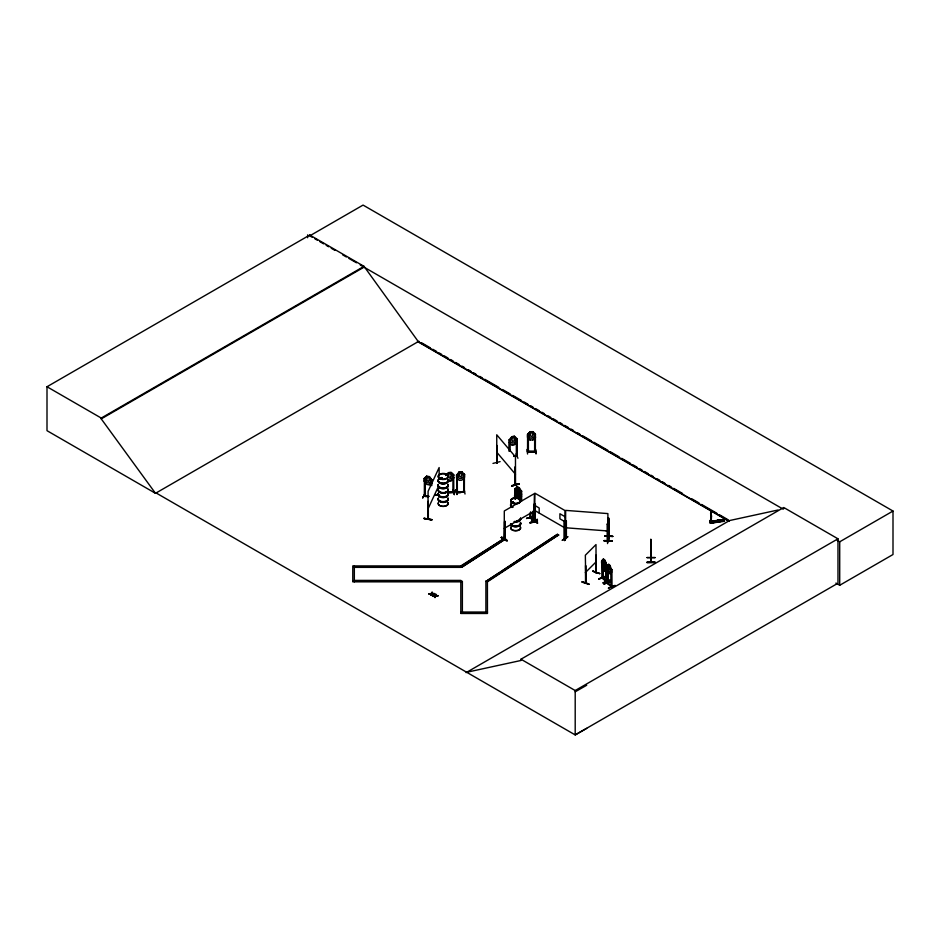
<?xml version="1.0" encoding="UTF-8"?>
<svg xmlns="http://www.w3.org/2000/svg" width="940" height="940" viewBox="0 0 940 940"><rect width="100%" height="100%" fill="white"/><g stroke="black" fill="none" stroke-linecap="round" stroke-linejoin="round"><path stroke-width="1.41" d="M515.472 484.147L514.85 483.877L515.519 484.876L515.472 456.875L496.743 434.797L496.802 463.232L496.849 462.139M711.204 522.064L711.462 516.53M608.204 522.029L608.274 519.162L608.062 522.851M608.944 519.468L609.073 536.493L608.368 540.994L608.415 517.717L608.086 540.982L608.497 538.08M604.244 540.5C628.801 542.063 587.383 540.3 612.198 540.817M612.198 541.158L604.209 541.04L612.21 541.17M711.31 522.053C710.158 520.184 709.876 521.207 710.957 520.924M710.816 520.689L710.017 520.795L710.44 523.192L724.482 521.289L724.317 520.713L710.428 523.192M710.711 513.593L710.722 520.995M710.652 513.357L711.157 511.548M710.605 513.616L710.91 511.442M711.392 516.671L711.004 511.407M711.498 516.272L711.498 515.531M608.403 521.735L608.204 523.239M608.697 521.7L608.204 527.54L608.497 525.989M607.216 583.129L607.51 565.621L607.71 583.493L607.581 565.833M608.509 521.829L608.239 525.495L608.11 524.849M533.297 520.807L530.712 517.54C532.557 520.772 533.932 521.171 533.403 521.16M516.33 495.627L517.576 493.923L516.377 491.409L517.975 493.653L519.526 492.548L518.351 494.193L519.597 496.743L517.952 494.452L516.918 495.827L516.906 497.119L518.363 498.717L519.115 497.918L518.363 494.076L517.623 493.817L516.401 495.697M426.737 476.169L429.333 476.592L430.508 481.703L428.863 483.043L427.195 482.737L425.526 480.798L425.526 478.73C428.946 473.396 423.458 479.001 425.033 478.625M510.173 439.638L510.056 451.294M439.133 476.251L439.133 467.556L428.099 491.303L427.912 518.856M428.346 518.856L428.288 501.466M424.069 518.645C448.016 522.534 407.866 515.719 431.812 519.526M431.789 519.855L424.081 518.363M588.898 584.046L581.978 581.743L588.91 584.034M604.89 536.082L612.857 536.47L604.925 535.918M608.462 540.265L608.979 536.846M566.362 520.995L565.621 521.101L566.362 520.995L566.421 538.549L565.739 538.291M565.645 536.047L564.611 540.664L565.998 536.023M565.998 535.788L565.034 540.336M565.539 537.856L566.421 538.103M607.17 524.109L607.886 524.156L607.17 524.109L607.205 541.71L607.933 541.71L607.886 513.593L565.657 510.385L565.539 538.491M607.052 541.193L607.968 540.923L607.064 541.04M608.497 539.019L607.51 543.59M441.271 478.319L440.061 477.92L441.072 478.519M440.061 478.284L441.06 477.99M446.477 474.853L445.783 474.806M512.112 503.452A4.982 2.879 0 0 1 513.146 502.994C511.666 503.488 514.909 501.514 512.23 502.583A4.982 2.879 0 0 1 513.146 502.183L513.745 502.7M512.476 502.454L513.416 502.23M518.786 499.587L518.692 498.999M603.962 559.923L604.914 563.142L604.443 564.987L603.504 563.084L604.044 559.899M651.209 558.243L651.173 557.162M650.903 548.889L650.809 539.161L650.903 562.402L651.173 561.251M651.209 562.343L650.809 540.453M718.618 521.183L717.925 520.643M533.838 516.483L526.541 518.41L533.861 516.248M501.185 537.586C503.77 535.565 513.264 546.128 501.208 537.527M608.497 529.467L607.616 530.278M608.497 529.831L606.758 530.841A1.246 0.717 0 0 1 605.959 530.712L605.724 530.595M500.115 461.622L492.971 463.408M603.504 559.147L602.798 563.295L604.69 566.632L605.618 565.833L605.618 563.765L605.008 560.346L603.48 559.065C601.271 559.688 603.28 561.403 602.176 560.569L603.55 559.03M460.118 472.456L459.272 476.075L460.976 477.038L461.869 474.7L460.976 472.397L460.106 472.409M598.851 579.028L605.583 576.514M603.95 584.163L610.683 581.66M431.319 595.514L431.895 593.739L434.304 593.786L431.895 594.104L430.873 595.255L432.435 592.353M434.985 597.264L435.643 594.209L435.079 595.96L432.635 595.913L435.079 595.96M434.985 597.629L436.101 594.468M430.873 595.255L431.989 592.094M581.954 582.083L588.91 584.398M434.527 597.37L434.997 595.901L432.635 596.277M595.96 572.53L595.819 572.084M537.175 519.315L531.876 522.417M537.433 519.409L531.829 522.687M428.099 508.693L438.51 486.262M447.228 475.499L448.533 472.703L451.188 472.456L453.691 474.865L453.797 492.407M457.451 474.759C458.074 474.841 460.565 466.992 457.956 477.015L459.695 478.542L461.434 478.437L463.15 476.686L463.15 474.618L461.893 471.856L459.202 472.033L456.57 475.017L457.38 474.959M532.863 431.672L530.16 431.672L528.891 436.595L530.654 438.204L532.393 438.169L534.12 436.501L534.12 434.433C528.962 427.453 537.962 435.866 534.672 434.186L534.625 451.764L535.495 450.953M517.047 486.967L515.895 491.385L517.376 493.571L518.856 494.099L520.325 492.995L519.221 487.813L516.965 486.932L514.709 488.871L515.614 488.964L515.614 491.867M517 489.775L515.895 494.146L517.376 496.332L518.856 496.861L520.325 495.756L520.325 493.688L517.729 487.637L516.953 489.811L519.174 490.621L521.524 494.088L519.268 495.909M457.016 494.228C454.737 491.503 455.642 485.851 456.993 494.228M456.065 489.681L457.016 494.593M535.154 520.878L534.578 520.56L535.212 521.101M535.212 520.913L535.165 521.559L535.354 504.016L534.649 503.828L535.354 504.016M564.646 537.986L564.822 538.009M564.564 537.574L564.822 538.644L564.964 521.113L564.247 520.936L564.176 538.314L565.022 538.538L564.964 510.538L534.837 493.147L534.837 504.745M526.952 449.496L527.587 454.02M425.432 493.488L422.659 497.871L425.385 493.488M602.81 577.571L602.105 577.313L602.611 577.724M605.948 580.803C610.706 583.904 596.418 572.777 606.018 580.838M606.629 581.049L606.359 581.801M607.593 582.412L607.91 582.706M611.094 585.937L611.74 586.161M424.328 478.46L425.091 478.425L424.904 496.003L424.974 478.413M429.298 484.781L431.848 482.62L429.274 484.829L426.737 484.441L424.304 481.163M431.119 479.753L431.883 479.811L431.037 479.494L431.096 485.487M425.491 493.195L422.695 497.836M428.64 496.637C421.014 496.79 425.797 495.075 424.504 495.051M534.672 521.054L533.861 521.242M447.945 492.172L453.045 492.243M456.558 492.219L464.395 491.667M464.466 474.524L463.69 474.371L463.82 491.961C465.946 489.211 459.742 494.675 456.758 492.419L456.64 474.818M446.512 475.053L445.713 475.111L446.3 474.712M512.852 502.066L512.3 502.618M514.909 467.145L515.191 484.464M717.831 520.584L718.16 521.218M530.701 517.294L530.066 516.988L530.466 517.423M530.701 517.928L530.395 516.894M533.638 521.665L530.348 517.529L533.626 521.677L533.626 511.536M509.327 442.505L511.853 444.996L514.427 444.514L517.071 441.506M511.901 444.914L514.486 444.632L516.988 441.495M724.399 521.101L723.812 519.503L709.724 521.465L723.965 520.067C721.885 517.071 723.365 523.733 722.39 519.55M710.264 522.616L724.423 520.854L710.311 522.899L709.782 520.654L711.204 520.455L711.204 521.218M710.358 523.004L709.782 521.406L711.251 521.183L711.768 522.44M516.26 455.406L516.283 456.241L516.894 455.559M516.894 438.581L516.189 438.686L516.894 438.581L517.035 456.123M607.851 530.031L607.757 529.056M535.459 451.153L527.54 451.071L528.409 451.423M527.516 451.729L535.459 451.788L527.552 451.917L527.598 434.339L528.327 434.538M445.842 475.558L448.486 472.585L451.141 472.526L452.434 477.226L450.718 478.977L448.979 479.095M453.832 477.802L451.188 480.728L448.486 480.857L451.188 480.728L453.738 477.731M464.548 474.441L464.548 477.262L461.904 480.187L459.214 480.363L456.558 477.72M530.16 431.672L527.493 434.527L527.493 437.288L530.16 439.99L527.587 437.206M530.207 431.789L527.598 434.339M532.863 439.944L535.53 437.147L532.863 439.944L530.16 439.944M585.526 565.61L585.608 583.293L585.761 565.692M595.796 572.742L595.995 555.14L596.148 572.801M592.776 571.262L599.614 573.6M585.785 583.094L585.35 555.223L595.995 544.577L596.089 572.801M602.023 563.377L603.48 561.814L604.937 563.13L606.37 567.184L604.937 568.653L606.323 567.126M607.193 565.727L608.662 564.176L610.095 565.539L611.482 569.57L611.541 586.948L611.541 586.313M610.013 573.694L611.505 572.237M611.552 569.546L611.552 572.296L610.036 573.788L608.603 572.425L607.146 565.657M585.35 572.613L595.995 561.967M516.965 486.932L519.303 487.719L521.524 491.326M515.614 488.964L515.461 499.246M514.756 491.585C521.465 500.209 510.714 490.633 516.965 489.681L518.469 492.537L519.232 490.527L516.918 489.728M514.662 494.428L516.918 498L519.256 498.788L521.524 496.849L521.394 494.135L519.256 490.515M521.618 491.15L520.784 491.091L521.618 491.15L521.477 501.431M514.603 497.801L514.603 495.051L516.906 493.065L519.197 493.899L521.406 497.507L521.406 500.268L519.949 501.525M520.22 499.175C522.064 493.888 514.568 490.328 515.778 497.565M516.918 498L519.256 498.788L521.442 496.802M521.559 494.052L519.221 495.944M521.336 497.507L519.115 493.994M426.76 476.122L424.222 478.413L424.187 481.221M504.298 538.303L504.615 538.409M504.498 521.653L504.486 539.09L504.804 521.242M457.463 491.69L456.558 491.585L456.758 492.396M463.608 491.127C462.104 493.347 454.619 490.081 457.357 492.349L457.275 474.771M464.524 491.232L463.82 491.326M566.338 537.915L565.621 538.503L566.362 537.751M607.91 541.099L607.216 541.052M505.062 538.268L505.003 538.749M439.849 477.978L440.519 477.814M527.598 451.094L528.245 451.294M527.61 434.491L528.362 434.304L528.398 451.717M535.424 451.118L534.625 451.318M717.925 520.513L717.902 521.124M499.763 572.425L486.25 581.226L557.455 534.308L558.619 534.895L487.413 581.825M502.219 570.827L557.455 534.308M558.619 534.895L487.413 581.273L485.898 581.296L485.898 612.586M503.911 538.679L460.823 566.468L461.975 567.079L505.062 539.29L503.911 538.679L460.823 565.927L352.782 565.927L352.782 581.837L460.823 581.837M461.975 567.079L505.062 539.29M533.92 504.451L534.613 504.263L534.096 521.994L533.92 504.451L534.613 504.263M531.735 519.949L537.727 523.004L532.052 519.761M504.757 538.608L504.24 538.972L504.298 510.972L534.425 493.582L533.861 521.876L534.672 521.618M567.772 536.646L562.426 540.371M156.181 492.995L155.57 493.359L47 430.673L47 386.751L309.777 235.035L364.027 266.349L418.277 341.596L728.876 520.924M309.777 235.035L309.777 235.846L363.063 205.084L893 511.043L893 554.518L839.714 585.279L835.907 583.07M47 386.751L101.25 418.065L364.027 266.349M586.701 728.359L575.198 734.916L156.111 492.96L155.488 493.312L101.25 418.876L364.027 267.16M155.488 493.312L418.887 341.244M504.298 528.362L534.425 510.972M466.099 672.641L729.499 520.56L778.026 510.009M466.71 672.276L520.96 660.479L520.96 659.222L783.737 507.506L837.986 538.82L837.986 583.199L575.198 734.916L575.198 690.536L837.986 538.82M783.737 508.763L783.126 509.128L360.243 264.974M837.199 540.347L839.714 541.804L893 511.043M575.198 691.805L586.701 685.248M424.328 495.039L428.722 496.485M607.827 541.722L607.839 541.111M510.068 439.744L509.351 439.791L509.351 451.388M441.036 478.425L439.826 478.237M608.368 540.947L608.204 519.268M534.155 521.959L534.484 520.878M603.48 561.814L604.914 563.189L605.618 566.526L605.618 568.594L604.69 569.393L602.798 566.056M603.433 561.944L602.611 578.359L602.411 564.834M602.364 577.841L606.664 581.719L606.629 564.294L605.912 564.035M601.976 566.068C606.782 579.228 599.544 561.427 602.117 560.499L602.117 577.982L606.394 581.766L606.241 563.941M603.55 567.302C600.531 557.82 602.117 567.325 605.008 568.618M609.543 565.492L610.025 569.487L609.073 569.699C608.521 568.959 608.133 564.247 609.614 565.469M610.036 565.516L610.718 570.98L609.79 571.779L608.85 570.921C605.971 569.769 610.483 561.486 607.264 565.704L607.675 566.056M607.264 568.406L608.685 572.389M603.504 570.039L604.937 571.414L606.37 569.946L604.843 571.344M611.493 586.901L607.275 583.117L611.775 586.865L611.729 569.428L611.012 568.935L611.082 586.619L611.423 585.867M598.886 579.122L605.618 576.279L598.886 578.758M606.277 581.12L605.9 563.8L606.394 564.376L606.253 567.196L604.866 563.166M603.21 582.671C624.09 575.139 589.274 588.499 609.942 580.215M603.233 582.988L609.954 580.497M611.059 586.067L607.71 583.035L611.411 586.243M615.054 585.361L608.298 588.146L615.054 585.596M516.33 438.851L516.354 456.264M496.731 463.162L496.743 445.36L496.743 462.75M511.818 485.581C534.12 479.623 496.39 490.163 519.162 484.1M511.818 485.945L518.998 483.865M533.685 516.342L526.588 518.516M530.078 522.91C552.673 517.247 514.509 526.224 537.351 521.03M513.123 502.642L513.24 502.606A5.053 2.914 0 0 0 512.065 503.135M453.773 491.62L452.892 492.302M464.36 491.902L464.407 474.324M453.045 491.62L447.981 492.337M517.071 438.757L514.462 436.301L511.83 436.665L509.245 439.791M514.486 436.348L511.901 436.783L510.62 439.673L510.62 441.741L512.323 443.139L514.027 442.905L515.707 441.036L514.427 436.383M513.581 436.912L512.735 437.03L511.901 439.497L512.735 441.659L514.45 440.355L513.557 436.853M509.28 451.235L509.28 439.638L510.126 439.521M513.687 455.971L516.965 455.336M513.757 456.123L516.107 455.63M513.687 456.417L516.953 456.135L516.248 456.229M517.94 458.285L516.142 453.726M711.31 512.617L711.145 511.971M709.994 520.513L709.994 521.782M717.314 520.384L718.748 520.043L719.359 521.536M720.016 519.867C721.932 523.651 718.336 518.763 721.438 519.679L722.049 521.171M711.815 521.959L710.182 522.24L710.111 520.49M431.977 593.434L434.304 593.434M431.331 594.139L428.969 593.798L434.304 593.786M435.643 595.561L437.97 595.901L435.561 596.219M432.635 595.913L437.97 595.901M428.969 593.798L431.413 593.481M428.969 594.162L431.413 593.845M435.561 595.854L437.97 595.549M531.782 519.855L537.457 523.075M459.261 472.15L461.857 471.986M453.714 475.029L452.974 474.912L452.916 492.466M464.442 474.477L463.69 474.371M464.172 489.435L465.018 494.017M453.644 491.832L453.033 491.843M447.945 492.63L453.714 492.419L447.981 492.783M454.231 494.616L453.339 489.681L454.337 494.569M535.119 521.524L535.154 504.122M606.277 581.331L606.312 580.72M534.672 434.421L535.424 434.362M535.495 449.32L536.07 453.973L535.436 449.038M647.049 557.514L655.027 557.514M647.049 557.667L655.027 557.678M647.049 562.426L655.027 562.343M655.027 562.59L647.049 562.649L647.049 562.038L655.027 562.038L655.027 562.661M354.333 566.82L460.823 566.82M354.333 567.361L460.823 567.361L460.823 565.927L461.975 566.526M354.333 580.403L460.823 580.403L460.823 613.479L487.449 613.479L487.413 581.273L486.25 580.685M352.782 581.296L462.374 581.296L462.374 612.586M460.823 612.034L487.449 612.034M460.823 612.939L487.449 612.939M453.691 491.62L453.644 492.466M608.497 517.811L608.509 519.761M608.345 518.657L608.403 520.525M608.004 526.318L608.286 527.552M612.892 536.317L604.89 536.199M464.407 491.079L463.749 491.291M607.898 541.511L607.064 541.675L607.264 540.817M565.657 527.775L607.886 530.982M535.33 451.564L535.33 450.906M515.414 489.141L514.85 488.882L514.85 499.022M439.027 495.086L435.149 494.499L439.121 495.192M435.161 494.734L439.039 495.333M533.332 521.747L533.332 511.16M534.049 521.982L534.108 504.557M428.722 496.026L425.091 495.533L428.64 496.179M431.119 479.541L431.178 485.334M424.339 495.862L424.41 478.307M516.965 495.204L519.303 495.991M564.564 538.209L564.447 520.819M520.842 490.903L520.866 501.208M533.438 521.324L533.074 511.231M607.968 529.244L608.274 529.373A1.257 0.729 0 0 1 608.391 529.772M557.455 534.848L558.619 535.436M503.911 539.231L505.062 539.83M608.638 536.834L608.415 517.717M309.777 235.846L312.303 237.303M314.829 238.76L317.356 240.217M319.87 241.674L323.654 243.859M326.18 245.317L328.706 246.774M331.232 248.231L335.016 250.416M342.583 254.787L346.366 256.972M348.893 258.43L356.46 262.789M421.426 342.701L430.297 347.823M432.835 349.292L436.642 351.49M439.168 352.947L441.706 354.415M444.244 355.872L448.051 358.07M450.589 359.538L453.115 361.007M455.653 362.464L459.46 364.661M461.998 366.13L464.524 367.587M468.332 369.784L470.87 371.253M473.407 372.71L475.934 374.179M479.741 376.376L482.279 377.833M484.817 379.302L498.764 387.351M502.559 389.548L510.173 393.942M512.699 395.399L521.582 400.522M524.109 401.991L527.916 404.188M530.454 405.645L532.992 407.114M535.53 408.583L539.325 410.768M541.863 412.237L544.401 413.706M548.196 415.891L550.734 417.36M553.272 418.829L557.079 421.026M559.617 422.483L562.144 423.952M564.682 425.409L568.489 427.606M571.027 429.075L573.553 430.532M577.36 432.729L579.898 434.198M582.436 435.655L591.307 440.778M593.845 442.247L607.792 450.295M610.318 451.764L619.202 456.887M621.728 458.344L630.611 463.479M633.137 464.936L636.944 467.133M639.482 468.602L642.02 470.059M644.558 471.528L648.353 473.725M650.891 475.182L653.429 476.651M657.225 478.848L659.763 480.305M662.3 481.774L664.839 483.231M668.645 485.428L671.172 486.897M673.71 488.353L682.581 493.488M691.464 498.611L699.066 502.994M701.604 504.463L716.82 513.24M719.347 514.709L728.23 519.832M417.442 341.478L729.064 521.394M564.928 516.648L559.911 513.745L559.911 518.821L564.928 521.723M535.26 505.708L539.184 507.976L539.184 513.052M534.837 510.538L564.964 527.939M436.101 594.832L435.643 594.209M520.96 659.222L575.198 690.536M607.639 583.481L607.898 568.876M515.155 467.074L515.273 484.946L515.226 467.521M427.818 518.574L427.818 519.268L428.017 501.431M611.729 569.428L611.07 568.982M610.495 581.531L603.985 583.893M461.893 471.856L464.548 474.5M453.832 475.041L451.141 472.526M567.772 536.916L562.191 540.23M496.743 452.187L515.472 474.265M429.333 476.592L431.848 479.858L429.274 476.697M517 497.906L514.779 494.393L514.756 488.824M530.09 517.705L530.137 513.287M723.812 519.362L724.423 520.854M717.314 520.231L717.925 521.735M456.64 477.696L456.558 474.959M537.187 520.736L529.925 522.652M710.758 514.803L710.699 513.945M839.714 541.804L839.714 585.279M609.002 519.056L609.038 536.811M602.564 560.922L602.611 578.359M535.412 434.198L535.342 451.799M530.677 512.159L530.712 517.999M530.43 512.218L530.43 518.022M528.233 451.036L528.245 451.929M517.059 438.698L516.953 456.135M515.003 488.741L515.003 495.991M505.003 521.359L505.003 538.82M496.814 445.807L496.849 463.244M431.86 479.67L431.777 485.616M354.333 565.927L354.333 581.837M307.65 234.871L307.65 237.75M101.25 418.065L101.25 418.876M447.981 489A4.994 2.879 0 0 1 443.163 492.63A4.994 2.879 0 0 1 438.346 489M448.039 480.058A5.053 2.914 0 0 1 443.163 483.736A5.053 2.914 0 0 1 438.287 480.058M439.591 478.754A5.053 2.914 0 0 1 441.859 478.002M447.981 480.352A4.982 2.879 0 0 1 443.163 483.971A4.982 2.879 0 0 1 438.346 480.352M439.638 479.059A4.982 2.879 0 0 1 440.672 478.601M448.039 479.811A5.053 2.914 0 0 1 443.163 483.489A5.053 2.914 0 0 1 438.287 479.811M439.591 478.507A5.053 2.914 0 0 1 441.859 477.755M447.969 479.553A4.97 2.867 0 0 1 443.163 483.16A4.97 2.867 0 0 1 438.357 479.553M439.65 478.26A4.97 2.867 0 0 1 441.882 477.52M447.969 485.146A4.97 2.867 0 0 1 443.163 488.765A4.97 2.867 0 0 1 438.357 485.146M448.039 484.864A5.053 2.914 0 0 1 443.163 488.53A5.053 2.914 0 0 1 438.287 484.864M448.039 484.617A5.053 2.914 0 0 1 443.163 488.283A5.053 2.914 0 0 1 438.287 484.617M447.981 484.347A4.982 2.879 0 0 1 443.163 487.966A4.982 2.879 0 0 1 438.346 484.347M447.981 489.211A4.994 2.879 0 0 1 443.163 492.842A4.994 2.879 0 0 1 438.346 489.211M447.945 489.611A4.947 2.855 0 0 1 443.163 493.218A4.947 2.855 0 0 1 438.381 489.611M447.981 502.677A4.994 2.879 0 0 1 443.163 506.308A4.994 2.879 0 0 1 438.346 502.677M447.981 489.364A4.994 2.879 0 0 1 443.163 492.995A4.994 2.879 0 0 1 438.346 489.364M447.981 494.029A4.982 2.879 0 0 1 443.163 497.648A4.982 2.879 0 0 1 438.346 494.029M447.969 493.23A4.97 2.867 0 0 1 443.163 496.837A4.97 2.867 0 0 1 438.357 493.23M447.969 498.823A4.97 2.867 0 0 1 443.163 502.442A4.97 2.867 0 0 1 438.357 498.823M448.039 498.541A5.053 2.914 0 0 1 443.163 502.207A5.053 2.914 0 0 1 438.287 498.541M448.039 498.294A5.053 2.914 0 0 1 443.163 501.96A5.053 2.914 0 0 1 438.287 498.294M447.969 498.024A4.97 2.867 0 0 1 443.163 501.643A4.97 2.867 0 0 1 438.357 498.024M448.039 493.735A5.053 2.914 0 0 1 443.163 497.413A5.053 2.914 0 0 1 438.287 493.735M448.039 493.488A5.053 2.914 0 0 1 443.163 497.166A5.053 2.914 0 0 1 438.287 493.488M447.981 502.841A4.994 2.879 0 0 1 443.163 506.472A4.994 2.879 0 0 1 438.346 502.841M608.168 528.938A1.257 0.729 0 0 1 608.391 529.408M519.15 503.1A4.958 2.867 0 0 1 510.972 502.054A4.958 2.867 0 0 1 516.072 498.212A4.958 2.867 0 0 1 519.938 502.501M512.065 507.259A5.053 2.914 0 0 1 510.761 504.451M512.112 507.518A4.982 2.879 0 0 1 510.82 504.733M512.065 507.013A5.053 2.914 0 0 1 510.761 504.204M512.065 502.888A5.053 2.914 0 0 1 513.111 502.43M513.146 507.165A4.982 2.879 0 0 1 510.82 503.934M520.431 526.964A4.958 2.867 0 0 1 515.637 530.571A4.958 2.867 0 0 1 510.843 526.964M520.443 523.216A4.97 2.867 0 0 1 516.283 526.799A4.97 2.867 0 0 1 510.667 523.956M520.455 527.234A4.982 2.879 0 0 1 515.637 530.853A4.982 2.879 0 0 1 510.82 527.234M520.513 522.922A5.053 2.914 0 0 1 516.295 526.564A5.053 2.914 0 0 1 510.585 523.674M520.513 522.675A5.053 2.914 0 0 1 516.941 526.247A5.053 2.914 0 0 1 510.761 524.191M520.455 522.405A4.982 2.879 0 0 1 516.929 525.93A4.982 2.879 0 0 1 510.82 523.897M520.443 518.41A4.97 2.867 0 0 1 514.356 521.935M520.689 518.633A5.053 2.914 0 0 1 514.333 521.453M520.607 518.351A4.97 2.867 0 0 1 516.929 521.124M520.513 518.128A5.053 2.914 0 0 1 514.333 521.7M603.045 563.413L603.809 566.174L603.01 567.607L604.044 566.785L605.078 569.476L604.303 566.609L605.043 565.222L604.067 565.986L603.104 563.436M603.962 562.684L603.504 565.845L604.443 567.748L604.914 565.904L603.962 562.684M501.455 537.339L507.13 540.618L501.455 537.339M517.729 490.386L517.012 493.7L518.469 495.298L519.232 493.288L517.729 490.386M449.39 472.996L448.545 476.627L450.26 477.579L451.141 475.24L450.26 472.949L449.39 472.996M531.065 432.13L530.219 435.714L531.934 436.759L532.827 434.456L531.934 432.118L531.065 432.13M427.594 476.756L426.784 480.176L428.429 481.538L429.274 479.412L428.452 476.862L427.618 476.709M599.697 573.553L592.67 571.05L599.708 573.588M606.453 564.399L605.008 560.346L606.37 564.435M440.672 478.777A4.994 2.879 0 0 0 448.157 476.274A4.994 2.879 0 0 0 440.672 473.784A4.994 2.879 0 0 0 440.672 478.777M440.684 479.153A4.947 2.855 0 0 0 448.11 476.674A4.947 2.855 0 0 0 440.684 474.207A4.947 2.855 0 0 0 440.684 479.153M513.158 503.135A4.958 2.867 0 0 0 520.596 500.656A4.958 2.867 0 0 0 513.158 498.177A4.982 2.879 0 0 0 513.146 503.159A4.982 2.879 0 0 0 520.619 500.668A4.982 2.879 0 0 0 513.146 498.177A4.958 2.867 0 0 0 513.158 503.135"/></g></svg>
